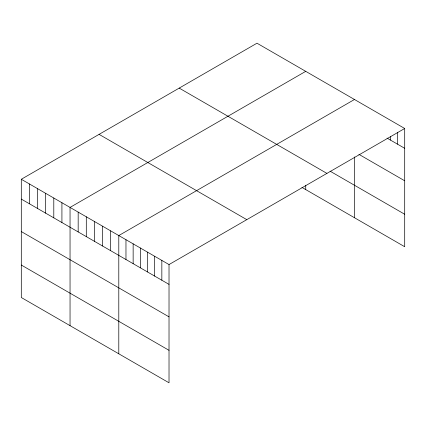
<?xml version="1.0" encoding="UTF-8"?>
<svg xmlns="http://www.w3.org/2000/svg" width="426" height="426" viewBox="0 0 426 426"><rect width="100%" height="100%" fill="white"/><g stroke="black" fill="none" stroke-linecap="round" stroke-linejoin="round"><path stroke-width="0.64" d="M21.3 179.271L169.021 264.557L169.021 382.798L21.3 297.513L21.3 179.271L256.979 43.202L404.7 128.487L404.7 246.729L301.938 187.397M305.73 71.344L70.045 207.414L70.045 325.656M354.475 99.492L118.795 235.557L118.795 353.798M169.021 264.557L404.7 128.487M387.037 138.115L404.7 148.312M358.889 154.34L404.7 180.789M330.102 171.183L404.7 214.251M179.208 88.107L326.923 173.393M99.077 134.366L246.792 219.651M21.3 199.091L169.021 284.376M21.3 231.574L169.021 316.859M21.3 265.036L169.021 350.321M397.527 132.273L397.527 144.169M390.349 136.719L390.349 140.026M354.475 156.938L354.475 217.734M305.73 185.214L305.73 189.586M161.843 260.414L161.843 280.233M154.67 256.271L154.67 276.096M147.497 252.128L147.497 271.953M140.319 247.985L140.319 267.81M133.146 243.842L133.146 263.667M125.968 239.7L125.968 259.525M110.669 230.871L110.669 250.69M102.544 226.179L102.544 245.999M94.423 221.488L94.423 241.308M86.297 216.797L86.297 236.616M78.171 212.105L78.171 231.93M61.924 202.723L61.924 222.548M53.798 198.031L53.798 217.856M45.673 193.345L45.673 213.165M37.547 188.654L37.547 208.474M29.426 183.963L29.426 203.782"/></g></svg>
